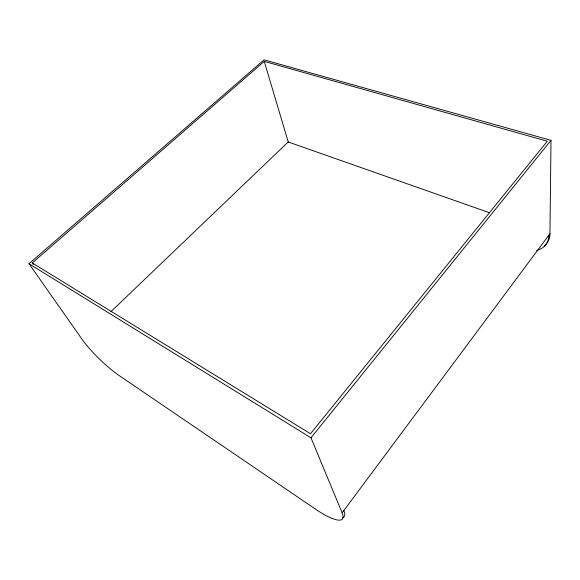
<?xml version="1.0" encoding="UTF-8"?>
<svg xmlns="http://www.w3.org/2000/svg" width="580" height="580" viewBox="0 0 580 580"><rect width="100%" height="100%" fill="white"/><g stroke="black" fill="none" stroke-linecap="round" stroke-linejoin="round"><path stroke-width="0.87" d="M549.956 233.718L551 140.36L264.06 59.842L29 263.726L82.084 339.293A37.968 7.344 44 0 0 119.306 375.659L315.208 508.95A47.284 10.969 40.4 0 0 342.12 512.865L549.956 233.718A38.541 23.403 34.7 0 1 544.178 245.913M342.12 512.865L310.981 437.82L551 140.36M110.94 311.641L288.224 141.962L489.52 212.751M32.27 262.95L264.255 61.393L547.303 141.237L310.474 433.746L32.27 262.95L33.306 264.437M29 263.726L310.981 437.82M264.255 61.393L288.398 142.549M548.832 235.226A38.584 23.352 34.7 0 1 536.572 250.509M343.824 510.567A47.212 11.092 40.4 0 1 342.533 517.744"/></g></svg>
